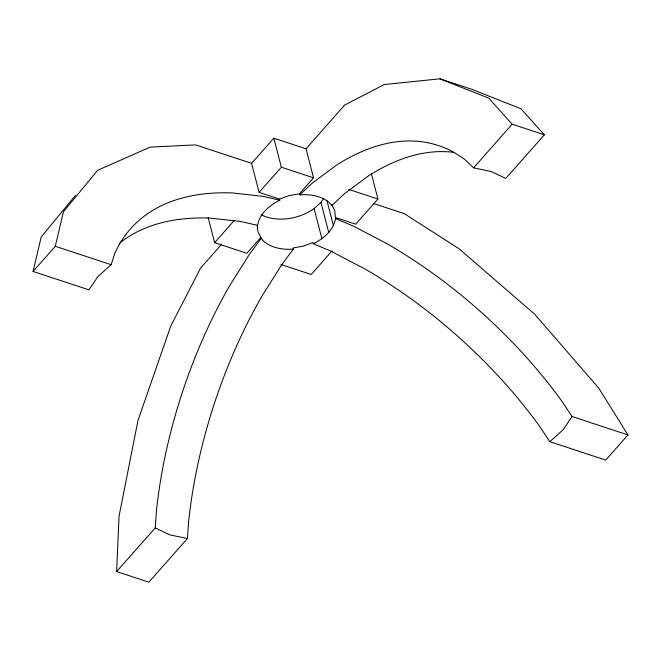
<?xml version="1.0" encoding="UTF-8"?>
<svg xmlns="http://www.w3.org/2000/svg" width="661" height="661" viewBox="0 0 661 661"><rect width="100%" height="100%" fill="white"/><g stroke="black" fill="none" stroke-linecap="round" stroke-linejoin="round"><path stroke-width="0.99" d="M373.291 203.431L404.202 213.61L459.271 248.908L534.732 314.272L598.775 388.156L627.95 434.938L605.716 460.089L549.845 441.68L539.558 426.238A318.726 171.637 41.5 0 0 365.269 269.143L331.045 251.238L313.331 243.727L313.041 242.612L303.316 246.132L293.112 247.933L293.401 249.057L281.966 264.35L261.5 296.872A318.726 167.489 -71.8 0 0 188.765 519.976L187.418 538.525L148.832 582.176L116.633 571.567L119.021 516.357L138.025 420.28L170.786 325.997L200.622 268.011L221.666 244.215M116.633 571.567L155.228 527.924L156.566 509.375A318.726 167.489 -71.8 0 1 229.309 286.271L249.775 253.75L261.211 238.447L257.782 231.135L257.344 225.227M279.512 199.085L289.229 195.565L299.433 193.764L313.529 177.817L306.026 148.799L273.828 138.19L251.593 163.341L259.104 192.368L279.512 199.085L279.801 200.209L263.037 196.358L232.565 192.954A318.726 171.637 41.5 0 0 114.634 253.791L111.155 264.697L97.919 276.579L88.921 289.849L33.05 271.448L41.213 236.96L75.404 195.441M33.05 271.448L55.284 246.297L63.448 211.809L97.646 170.29L150.204 147.097L195.573 144.891L251.593 163.341M313.331 243.727C323.568 238.671 333.524 230.416 335.565 218.576L334.763 210.562L331.632 204.373L331.921 205.488L344.298 193.855L368.516 175.834A318.726 167.489 -71.8 0 1 454.239 152.41M261.277 214.751A39.842 26.242 -14.5 0 0 314.107 208.579L320.965 202.431L323.551 198.614M335.565 218.576L353.28 226.087L387.503 243.992A318.726 171.637 41.5 0 1 561.792 401.087L572.079 416.529L563.081 429.807L549.845 441.68M260.921 237.324L246.826 253.27L214.627 242.67L234.168 220.567M259.104 192.368L281.338 167.216L273.828 138.19M306.026 148.799L344.72 105.033L384.256 84.55L439.92 78.824L472.111 89.433L520.959 108.768L544.367 134.811L505.772 178.453L491.14 171.496L473.582 167.853L465.418 160.045A318.726 167.489 -71.8 0 0 336.325 165.225L312.108 183.246L299.722 194.888A39.842 26.242 -14.5 0 1 331.921 205.488M332.103 250.858L311.215 274.48L280.966 264.516M371.416 173.876L377.918 199.027L355.684 224.178L335.276 217.461M473.582 167.853L512.168 124.202L544.367 134.811M279.801 200.209C269.564 205.274 259.608 213.528 257.567 225.36L240.794 221.509L210.322 218.105A318.726 171.637 41.5 0 0 119.691 243.099M187.418 538.525L169.86 534.881L155.228 527.924M281.338 167.216L313.529 177.817M348.653 189.393L377.918 199.027M55.284 246.297L111.155 264.697M572.079 416.529L627.95 434.938M439.92 78.824L488.768 98.159L512.168 124.202M326.881 200.423L333.417 225.707M320.965 202.431L328.757 232.573M314.107 208.579L321.907 238.72M299.433 193.764L299.722 194.888M208.124 217.51L214.627 242.67M293.401 249.057A39.842 26.242 -14.5 0 1 261.211 238.447"/></g></svg>
